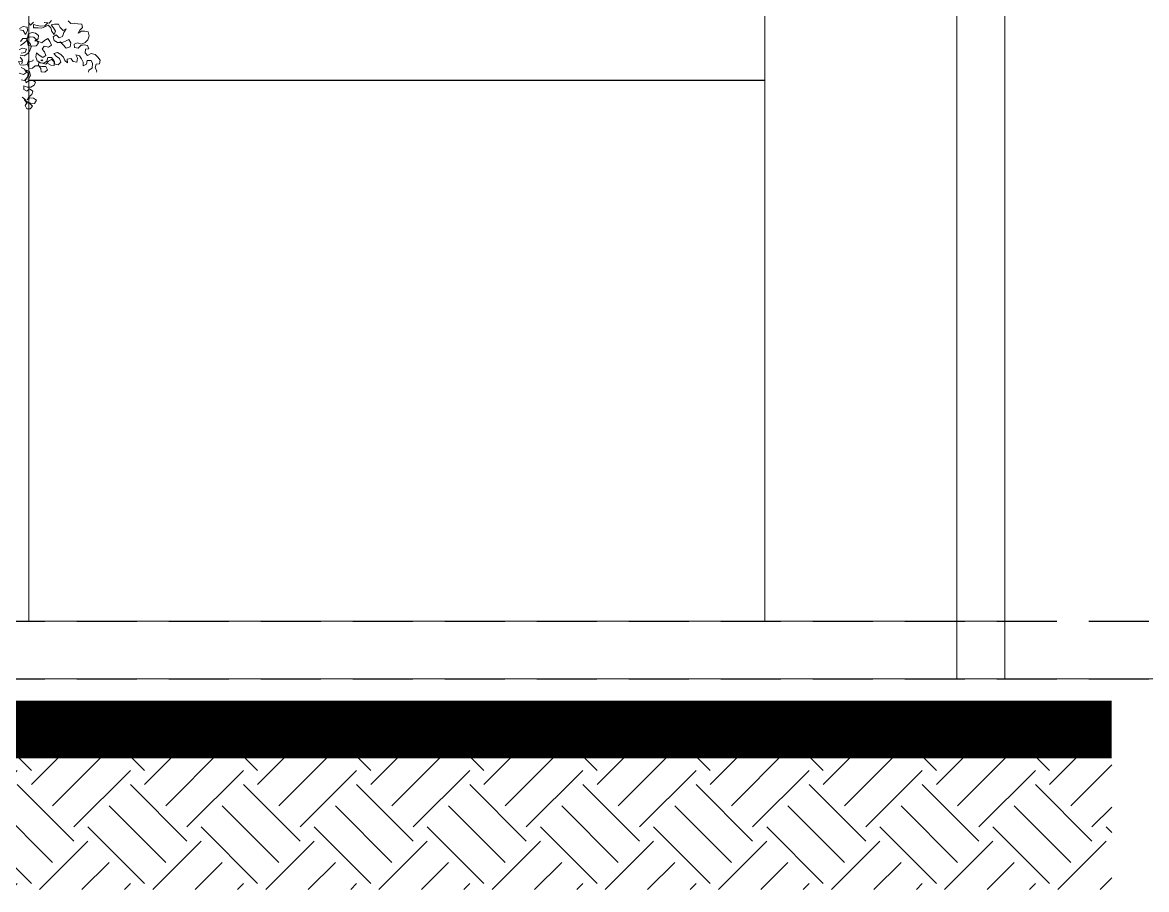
# Model space of a CAD drawing. Header units: metres. Extents: x -58 to 722, y -1100 to 345.
# Drawn here: x 241.683 to 245.196, y -501.524 to -498.815 of the extents above; entities that cross this region are included whole.
import ezdxf

# ---------------------------------------------------------------- set-up
doc = ezdxf.new("R2010")
doc.units = ezdxf.units.M
doc.header["$MEASUREMENT"] = 0
doc.linetypes.add('HIDDEN2', pattern=[0.1875, 0.125, -0.0625])
doc.layers.add('FSR_ARQ_006ARBOLES', color=74, linetype='Continuous', lineweight=0)
doc.layers.add('muro bajo', color=33, linetype='Continuous', lineweight=9)
for name, color, linetype in [('FSR_ARQ_007PROYECCIONES', 200, 'HIDDEN2'), ('FSR_ARQ_010MUROBAJO', 33, 'Continuous'), ('FSR_ARQ_29PERFILES ACERO', 143, 'Continuous'), ('LOSA', 1, 'Continuous')]:
    doc.layers.add(name, color=color, linetype=linetype)

# ---------------------------------------------------------------- blocks, each defined once
blk = doc.blocks.new('arboles fsr 01')
at = {"layer": 'FSR_ARQ_006ARBOLES'}
for points in [[(186.849, -35.4812), (186.8504, -35.4726), (186.8454, -35.4655)], [(187.0187, -35.4998), (187.0195, -35.4969), (187.0159, -35.4898), (187.0181, -35.4819), (187.0259, -35.4812), (187.0274, -35.4726), (187.0224, -35.4655), (187.0159, -35.4597), (187.0066, -35.4576), (186.9988, -35.4619), (186.993, -35.4561), (186.9938, -35.4475), (187.0016, -35.4468), (186.9988, -35.439), (186.9909, -35.4375), (186.9831, -35.439), (186.9773, -35.4454), (186.9687, -35.4439), (186.968, -35.4361), (186.9759, -35.4332), (186.9845, -35.4361), (186.9931, -35.4325), (186.9995, -35.4261), (187.0024, -35.4168), (187.0002, -35.4082), (186.9924, -35.4061), (186.9845, -35.4068), (186.9774, -35.4111), (186.9809, -35.4039), (186.9874, -35.3982), (186.986, -35.3903), (186.9767, -35.3896), (186.9681, -35.3882), (186.9602, -35.3889), (186.9545, -35.3831)], [(186.8436, -35.4002), (186.8522, -35.3959), (186.8608, -35.3974), (186.8615, -35.4059), (186.8572, -35.4138), (186.8522, -35.4052), (186.8443, -35.4031)], [(186.8637, -35.3866), (186.8687, -35.3931), (186.8751, -35.3859)], [(186.9166, -35.3824), (186.9109, -35.3881), (186.9009, -35.3867)], [(186.9001, -35.3867), (186.908, -35.3874), (186.9016, -35.3945), (186.8915, -35.3952), (186.8837, -35.3938), (186.8758, -35.3909), (186.8751, -35.3988), (186.8858, -35.3988), (186.8937, -35.3995), (186.9016, -35.3967), (186.9087, -35.3931), (186.9151, -35.3988), (186.9173, -35.4074), (186.9223, -35.4139), (186.9259, -35.4067), (186.9209, -35.3988), (186.9159, -35.3917), (186.9237, -35.3903), (186.9323, -35.3903), (186.9366, -35.3981), (186.943, -35.4046), (186.9502, -35.401), (186.9445, -35.4096), (186.9416, -35.4189), (186.9337, -35.4217), (186.9273, -35.4146), (186.9201, -35.4196), (186.9223, -35.4275), (186.9301, -35.4325), (186.9409, -35.4325), (186.9487, -35.4296), (186.9559, -35.4253), (186.9602, -35.4332), (186.9587, -35.4425), (186.9501, -35.4454), (186.9423, -35.4368), (186.9359, -35.431), (186.9308, -35.4332)], [(186.8429, -35.4481), (186.8515, -35.4453), (186.8593, -35.4474), (186.8564, -35.4553), (186.8471, -35.4567)], [(186.845, -35.461), (186.8543, -35.4624), (186.8629, -35.4574), (186.8672, -35.4503), (186.87, -35.4424), (186.8679, -35.4346), (186.8615, -35.4295), (186.8608, -35.4217), (186.8686, -35.4195), (186.8765, -35.4203), (186.8822, -35.426), (186.8872, -35.4339), (186.8815, -35.4396), (186.8715, -35.4403), (186.8636, -35.4388), (186.8615, -35.431), (186.8601, -35.4231), (186.8508, -35.4231), (186.8457, -35.4302)], [(186.8457, -35.4388), (186.8536, -35.4338), (186.8593, -35.4281), (186.8629, -35.4202), (186.8636, -35.4124), (186.8722, -35.4095), (186.8801, -35.411), (186.8872, -35.416), (186.8858, -35.4238), (186.8786, -35.4281), (186.8865, -35.4303), (186.8944, -35.4332), (186.9008, -35.4274), (186.908, -35.4232), (186.913, -35.4303), (186.9165, -35.4382), (186.9094, -35.4432), (186.9001, -35.441), (186.8951, -35.4475), (186.9008, -35.4539), (186.9036, -35.4618), (186.8965, -35.4661), (186.8886, -35.461), (186.8822, -35.456), (186.8808, -35.4653), (186.8836, -35.4739), (186.8915, -35.4789), (186.8993, -35.4796), (186.9058, -35.4746), (186.9079, -35.4668), (186.9165, -35.4668), (186.9215, -35.4732), (186.9222, -35.4811), (186.9315, -35.4832), (186.938, -35.4768), (186.9344, -35.4689), (186.9272, -35.4632), (186.9215, -35.4575), (186.9301, -35.4554), (186.938, -35.4597), (186.9437, -35.4654), (186.9465, -35.4733), (186.953, -35.4783), (186.9523, -35.4704), (186.9609, -35.469), (186.9659, -35.4754), (186.9744, -35.4769), (186.9759, -35.4683), (186.9716, -35.4604), (186.9802, -35.4626), (186.9852, -35.4697), (186.9887, -35.4769), (186.9887, -35.4854), (186.9966, -35.4819), (186.998, -35.4733), (187.0066, -35.4733), (187.0102, -35.4805), (187.0095, -35.4905), (187.0016, -35.4955), (187.0012, -35.4998)], [(186.8495, -35.5566), (186.8559, -35.5616), (186.8609, -35.5688), (186.8566, -35.5759), (186.8602, -35.5831), (186.868, -35.5838), (186.8731, -35.5774), (186.8673, -35.5716), (186.8595, -35.5688), (186.8545, -35.5623), (186.8609, -35.5673), (186.8695, -35.5702), (186.8781, -35.5709), (186.8824, -35.5638), (186.8752, -35.5595), (186.8673, -35.558), (186.8609, -35.563), (186.8652, -35.5559), (186.8716, -35.5509), (186.8738, -35.543), (186.8667, -35.538), (186.8602, -35.543), (186.8531, -35.5394), (186.8531, -35.5309), (186.8609, -35.5337), (186.8695, -35.5344), (186.8767, -35.5294), (186.8803, -35.5223), (186.8731, -35.518), (186.8652, -35.5187), (186.8588, -35.5244), (186.8567, -35.5166), (186.8645, -35.5151), (186.8688, -35.5073), (186.8667, -35.4987), (186.8595, -35.4951), (186.8631, -35.5037), (186.8617, -35.5115), (186.8552, -35.5187), (186.8474, -35.5173)], [(186.8431, -35.5022), (186.8524, -35.5051), (186.8595, -35.5008), (186.8552, -35.4929), (186.8474, -35.4894)], [(186.85, -35.4719), (186.8495, -35.4765), (186.841, -35.4758), (186.8452, -35.4829), (186.8531, -35.4836), (186.861, -35.4822), (186.8638, -35.4736), (186.8637, -35.4719)], [(186.8745, -35.4719), (186.8739, -35.4737), (186.866, -35.4765), (186.8624, -35.4837), (186.8653, -35.4915), (186.8731, -35.4908), (186.8796, -35.4858), (186.8874, -35.4851), (186.8924, -35.4916), (186.8931, -35.4994), (186.901, -35.5001), (186.9075, -35.4944), (186.9039, -35.4873), (186.8946, -35.4873), (186.8867, -35.4851), (186.8874, -35.4772), (186.9032, -35.4815), (186.9096, -35.4751), (186.9168, -35.4708), (186.9232, -35.4766), (186.9225, -35.4844), (186.9146, -35.4837), (186.9082, -35.4801)], [(186.8971, -35.4719), (186.8946, -35.4737), (186.8923, -35.4719)]]:
    blk.add_lwpolyline(points, dxfattribs=at)

msp = doc.modelspace()

# ---------------------------------------------------------------- hatches: boundary and pattern name
at = {"layer": 'FSR_ARQ_010MUROBAJO', "ltscale": 0.005}
h = msp.add_hatch(dxfattribs=at)
h.set_pattern_fill('EARTH', color=256, angle=45)
h.set_pattern_definition([(45, (36.78226, 8.14194), (0, 0.35355339), [0.25, -0.25]), (45, (36.71596, 8.20823), (0, 0.35355339), [0.25, -0.25]), (45, (36.64967, 8.27452), (0, 0.35355339), [0.25, -0.25]), (135, (36.64967, 8.31871), (-0.35355339, 3e-17), [0.25, -0.25]), (135, (36.71596, 8.385), (-0.35355339, 3e-17), [0.25, -0.25]), (135, (36.78226, 8.4513), (-0.35355339, 3e-17), [0.25, -0.25])])
h.paths.add_polyline_path([(245.0873, -501.5236), (245.0873, -501.0236), (236.1998, -501.0236), (236.1998, -501.5236)])

# ---------------------------------------------------------------- linework, layer by layer
at = {"layer": 'FSR_ARQ_007PROYECCIONES', "ltscale": 1.5}
for p, q in [((231.5034, -500.6854), (248.5346, -500.6854)), ((231.5034, -500.8654), (248.5346, -500.8654))]:
    msp.add_line(p, q, dxfattribs=at)
at = {"layer": 'FSR_ARQ_29PERFILES ACERO', "ltscale": 0.005}
msp.add_lwpolyline([(244.0032, -498.9958), (241.7032, -498.9958)], dxfattribs=at)
at = {"layer": 'LOSA', "ltscale": 0.005, "const_width": 0.18}
msp.add_lwpolyline([(236.1998, -501.0236), (245.0873, -501.0236)], dxfattribs=at)
at = {"layer": 'muro bajo', "ltscale": 0.005}
for points in [[(244.7532, -500.8654), (244.7532, -489.5954)], [(244.7532, -500.8654), (244.7532, -491.1954)], [(241.7032, -500.6854), (241.7032, -495.2454)], [(244.0032, -500.6854), (244.0032, -495.2454)], [(244.6032, -500.8654), (244.6032, -495.2454)], [(244.7532, -500.6854), (236.8532, -500.6854)], [(248.9897, -500.8654), (231.2215, -500.8654)]]:
    msp.add_lwpolyline(points, dxfattribs=at)

# ---------------------------------------------------------------- block references
at = {"layer": 'FSR_ARQ_006ARBOLES', "xscale": 1.371082351148036, "yscale": 1.371082351148036, "zscale": 1.371082351148036}
msp.add_blockref('arboles fsr 01', (-14.5041, -450.2968), dxfattribs=at)

doc.saveas('drawing.dxf')
